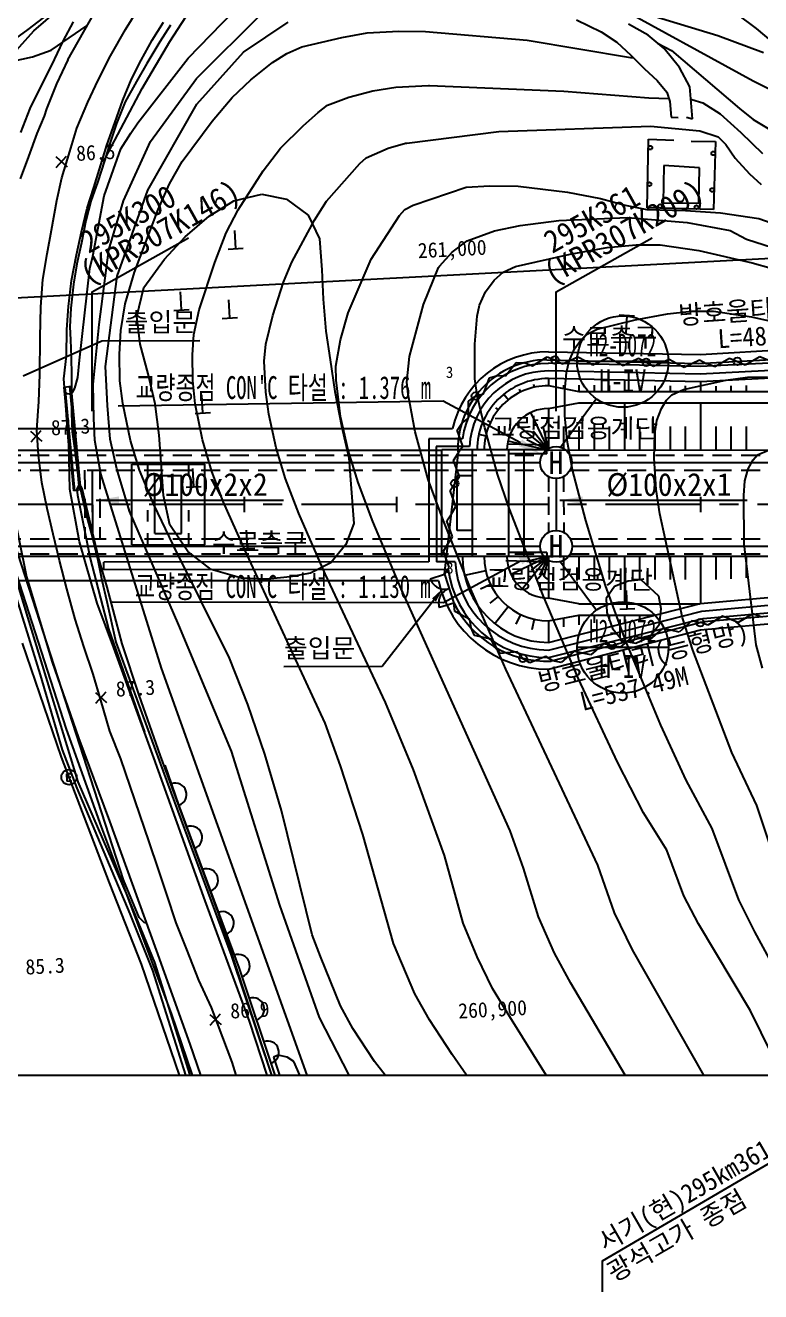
# Model space of a CAD drawing. Header units: millimetres. Extents: x 12262 to 13058, y 1103 to 1809.
# Drawn here: x 12636.8 to 12733.5, y 1364.9 to 1531.3 of the extents above; entities that cross this region are included whole.
import ezdxf
from ezdxf.enums import TextEntityAlignment as Align
from ezdxf.xclip import XClip

# ---------------------------------------------------------------- set-up
doc = ezdxf.new("R2010")
doc.units = ezdxf.units.MM
doc.header["$LTSCALE"] = 10
doc.header["$MEASUREMENT"] = 0
doc.header["$XCLIPFRAME"] = 2
doc.linetypes.add('CENTER', pattern=[2, 1.25, -0.25, 0.25, -0.25])
doc.linetypes.add('HIDDEN', pattern=[0.375, 0.25, -0.125])
for name, color, linetype in [('TN-MANH', 4, 'Continuous'), ('TZ-BASE', 253, 'Continuous'), ('TZ-CABL', 4, 'Continuous'), ('TZ-LEAL', 1, 'Continuous'), ('TZ-LEAT', 3, 'Continuous')]:
    doc.layers.add(name, color=color, linetype=linetype)
doc.layers.add('TX-PAPR', color=2, linetype='Continuous', plot=False)
doc.styles.add('GR', font='GulimChe.ttf')
doc.styles.add('HANA', font='GulimChe.ttf')
doc.styles.get("Standard").update_dxf_attribs({"font": 'GulimChe.ttf'})
doc.styles.add('굴림체', font='GulimChe.ttf')
doc.linetypes.add('ZIGZAG', pattern='A,0.0001,-0.2,[131,ltypeshp.shx,S=0.2,R=0,X=-0.2,Y=0],-0.4,[131,ltypeshp.shx,S=0.2,R=180,X=0.2,Y=0],-0.2', length=0.8001)
doc.dimstyles.get("Standard").update_dxf_attribs({"dimtxt": 0.18, "dimasz": 0.18, "dimexe": 0.18, "dimexo": 0.0625, "dimgap": 0.09, "dimtad": 0, "dimtih": 1, "dimtoh": 1, "dimdec": 4, "dimzin": 0, "dimdsep": 46, "dimtxsty": 'Standard', "dimcen": 0.09, "dimadec": 0, "dimazin": 0, "dimtfac": 1, "dimtdec": 4, "dimtofl": 0, "dimtmove": 0, "dimatfit": 3, "dimfxl": 0, "dimtolj": 1, "dimtzin": 0, "dimarcsym": 0})

# ---------------------------------------------------------------- blocks, each defined once
blk = doc.blocks.new('JD-SGS4SX3S')
at = {"layer": 'TZ-BASE'}
for p, q in [((291.59, 62.42, 85.43), (294.93, 64.99, 85.43)), ((292.31, 62.24, 85.65), (295.49, 64.97, 85.65)), ((296.79, 58.46), (301.09, 66.01)), ((304.38, 62.43, 81.02), (306.54, 65.89, 81.02)), ((312.62, 58.65, 87), (320.07, 66.35, 87)), ((368.03, 66.01, 89), (386.93, 55.66, 89)), ((297.47, 63.43, 85.65), (296.12, 60.9, 85.65)), ((307.89, 61.01, 91.46), (309.36, 63.39, 91.46)), ((310.2, 60.85, 86), (312.29, 64.08, 86)), ((313.71, 56, 88), (322.33, 64.57, 88)), ((319.89, 59.44, 89), (325.78, 63.4, 89)), ((363.69, 63.68, 91.46), (366.92, 62.13, 91.46)), ((373.48, 64.29, 88), (382.27, 61.64, 88)), ((387.35, 62.55), (384.79, 64.48)), ((284.79, 57.54, 85.43), (291.59, 62.42, 85.43)), ((288.55, 58.04, 85.65), (292.31, 62.24, 85.65)), ((294.58, 59.7, 86), (299.34, 62.95, 86)), ((302.4, 58.98, 81.02), (304.38, 62.43, 81.02)), ((310.3, 63.01, 85.95), (308.88, 60.82, 85.95)), ((332.81, 61.37, 90), (336.18, 61.98, 90)), ((336.18, 61.98, 90), (340.32, 62.21, 90)), ((340.32, 62.21, 90), (343.82, 62.17, 90)), ((343.82, 62.17, 90), (357.19, 61.03, 90)), ((366.92, 62.13, 91.46), (368.98, 60.78, 91.46)), ((373.1, 61.7, 84.38), (370.55, 63.13, 84.38)), ((375.22, 59.91, 84.38), (373.1, 61.7, 84.38)), ((382.27, 61.64, 88), (388.3, 59.41, 88)), ((389.83, 60.52), (387.35, 62.55)), ((296.12, 60.9, 85.65), (294.65, 57.75, 85.65)), ((306.44, 58.39, 91.46), (307.89, 61.01, 91.46)), ((306.57, 54.66, 86), (310.2, 60.85, 86)), ((308.88, 60.82, 85.95), (307.16, 57.94, 85.95)), ((325.58, 59.27, 90), (327.56, 60.16, 90)), ((327.56, 60.16, 90), (332.81, 61.37, 90)), ((357.19, 61.03, 90), (370.78, 58.74, 90)), ((368.98, 60.78, 91.46), (370.84, 59.06, 91.46)), ((374.37, 60.62, 90), (376.2, 59.66, 90)), ((288.32, 58.01, 86), (292.13, 58.84, 86)), ((292.13, 58.84, 86), (294.58, 59.7, 86)), ((296.79, 58.46, 87.44), (295.29, 55.27, 87.44)), ((300.77, 55.75, 81.02), (302.4, 58.98, 81.02)), ((305.18, 55.88, 91.46), (306.44, 58.39, 91.46)), ((306, 50.17, 87), (312.62, 58.65, 87)), ((313.75, 52.62, 89), (319.89, 59.44, 89)), ((323.71, 58.07, 90), (325.58, 59.27, 90)), ((370.78, 58.74, 90), (371.17, 58.73, 90)), ((370.84, 59.06, 91.46), (372.66, 57.25, 91.46)), ((377.23, 57.44, 84.38), (375.22, 59.91, 84.38)), ((376.2, 59.66, 90), (385.15, 52.03, 90)), ((294.65, 57.75, 85.65), (293.05, 54.63, 85.65)), ((307.16, 57.94, 85.95), (305.84, 55.59, 85.95)), ((320.84, 55.81, 90), (323.71, 58.07, 90)), ((372.66, 57.25, 91.46), (374.3, 55.73, 91.46)), ((378.62, 54.89, 84.38), (377.23, 57.44, 84.38)), ((295.29, 55.27, 87.44), (293.98, 52, 87.44)), ((299.4, 52.89, 81.02), (300.77, 55.75, 81.02)), ((304.03, 53.15, 91.46), (305.18, 55.88, 91.46)), ((305.84, 55.59, 85.95), (304.33, 52.91, 85.95)), ((307.64, 47.7, 88), (313.71, 56, 88)), ((318.41, 53.47, 90), (320.84, 55.81, 90)), ((339.92, 54.84, 91), (344.23, 55.06, 91)), ((344.23, 55.06, 91), (344.38, 55.05, 91)), ((344.38, 55.05, 91), (362.04, 54.34, 91)), ((374.3, 55.73, 91.46), (375.57, 54.17, 91.46)), ((386.93, 55.66, 89), (416.54, 40.8, 89)), ((293.05, 54.63, 85.65), (291.77, 52.04, 85.65)), ((301.72, 45.56, 86), (306.57, 54.66, 86)), ((315.79, 50.37, 90), (318.41, 53.47, 90)), ((330.96, 52.46, 91), (333.74, 53.52, 91)), ((333.74, 53.52, 91), (336.9, 54.37, 91)), ((336.9, 54.37, 91), (339.92, 54.84, 91)), ((362.04, 54.34, 91), (373.22, 53.46, 91)), ((373.22, 53.46, 91), (375.84, 53.36, 91)), ((375.57, 54.17, 91.46), (375.97, 52.96, 91.46)), ((378.95, 50.69, 84.38), (378.62, 54.89, 84.38)), ((291.77, 52.04, 85.65), (290.55, 48.89, 85.65)), ((293.98, 52, 87.44), (293.67, 51.04, 87.44)), ((297.98, 49.44, 81.02), (299.4, 52.89, 81.02)), ((302.98, 50.18, 91.46), (304.03, 53.15, 91.46)), ((304.33, 52.91, 85.95), (303.18, 50.08, 85.95)), ((307.3, 41.32, 89), (313.75, 52.62, 89)), ((329.71, 51.53, 91), (330.96, 52.46, 91)), ((375.97, 52.96, 91.46), (376.13, 50.89, 91.46)), ((378.75, 53.24, 91), (378.85, 53.24, 91)), ((378.85, 53.24, 91), (380.33, 52.79, 91)), ((380.33, 52.79, 91), (382.59, 51.35, 91)), ((385.15, 52.03, 90), (386.91, 50.59, 90)), ((293.67, 51.04, 87.44), (292.73, 48.77, 87.44)), ((301.93, 47.23, 91.46), (302.98, 50.18, 91.46)), ((303.18, 50.08, 85.95), (302.36, 47.57, 85.95)), ((305.09, 48.82, 87), (306, 50.17, 87)), ((311.83, 45.06, 90), (315.79, 50.37, 90)), ((327.76, 49.78, 91), (329.71, 51.53, 91)), ((376.13, 50.89, 91.46), (377.08, 50.84, 91.46)), ((378.16, 50.89, 84.38), (378.95, 50.69, 84.38)), ((382.59, 51.35, 91), (385.32, 48.89, 91)), ((386.91, 50.59, 90), (390.01, 48.77, 90)), ((280, 26.66), (700, 48.59)), ((292.73, 48.77, 87.44), (291.62, 45.72, 87.44)), ((297.05, 46.38, 81.02), (297.98, 49.44, 81.02)), ((303.74, 46.75, 87), (305.09, 48.82, 87)), ((324.76, 46.83, 91), (327.76, 49.78, 91)), ((341.39, 47.5, 92), (353.47, 49, 92)), ((353.47, 49, 92), (373.41, 49.73, 92)), ((373.41, 49.73, 92), (379.9, 49.13, 92)), ((379.9, 49.13, 92), (382.33, 48.32, 92)), ((382.33, 48.32, 92), (383.32, 47.33, 92)), ((385.32, 48.89, 91), (388.17, 46.13, 91)), ((301.11, 44.62, 91.46), (301.93, 47.23, 91.46)), ((301.57, 40.57, 87), (303.74, 46.75, 87)), ((302.36, 47.57, 85.95), (301.61, 45.18, 85.95)), ((304.12, 39.93, 88), (307.64, 47.7, 88)), ((322.5, 43.86, 91), (324.76, 46.83, 91)), ((336.02, 45.57, 92), (338.92, 46.82, 92)), ((338.92, 46.82, 92), (341.18, 47.48, 92)), ((341.18, 47.48, 92), (341.39, 47.5, 92)), ((372.98, 39, 93.96), (373.17, 48.03, 93.96)), ((373.17, 48.03, 93.96), (376.51, 47.89, 93.96)), ((378.78, 47.77, 93.96), (381.98, 47.7, 93.96)), ((381.98, 47.7, 93.96), (381.71, 38.77, 93.96)), ((383.32, 47.33, 92), (384.56, 45.52, 92)), ((291.62, 45.72, 87.44), (290.51, 42.79, 87.44)), ((295.19, 45.72, 86.45), (296.68, 44.38, 86.45)), ((295.27, 44.3, 86.45), (296.61, 45.79, 86.45)), ((295.98, 42.95, 81.02), (297.05, 46.38, 81.02)), ((301.61, 45.18, 85.95), (300.75, 42.47, 85.95)), ((301.22, 44.99, 86), (301.72, 45.56, 86)), ((310.15, 42.14, 90), (311.83, 45.06, 90)), ((335.19, 44.83, 92), (336.02, 45.57, 92)), ((384.56, 45.52, 92), (386.44, 43.44, 92)), ((300.2, 41.65, 91.46), (301.11, 44.62, 91.46)), ((319.19, 38.73, 91), (322.5, 43.86, 91)), ((330.8, 39.88, 92), (335.19, 44.83, 92)), ((375.2, 44.56, 95.04), (375.08, 39.65, 95.04)), ((379.88, 44.26, 95.04), (375.2, 44.56, 95.04)), ((379.77, 39.61, 95.04), (379.88, 44.26, 95.04)), ((386.44, 43.44, 92), (387.97, 42.06, 92)), ((295.36, 39.94, 81.02), (295.98, 42.95, 81.02)), ((299.31, 38.94, 91.46), (300.2, 41.65, 91.46)), ((300.75, 42.47, 85.95), (299.8, 39.88, 85.95)), ((308.66, 38.76, 90), (310.15, 42.14, 90)), ((342.2, 39.36, 93), (349.17, 41.7, 93)), ((349.17, 41.7, 93), (352.28, 41.86, 93)), ((352.28, 41.86, 93), (356.03, 41.85, 93)), ((356.03, 41.85, 93), (362.52, 41.04, 93)), ((300.09, 32.64, 87), (301.57, 40.57, 87)), ((303.28, 30.01, 89), (307.3, 41.32, 89)), ((318.64, 39.92, 92.13), (322.29, 40.8, 92.13)), ((322.29, 40.8, 92.13), (325.54, 40.13, 92.13)), ((325.54, 40.13, 92.13), (328.38, 38.01, 92.13)), ((362.52, 41.04, 93), (366.83, 40.23, 93)), ((366.83, 40.23, 93), (370.1, 39.36, 93)), ((294.62, 36.06, 81.02), (295.36, 39.94, 81.02)), ((298.58, 35.83, 91.46), (299.31, 38.94, 91.46)), ((299.8, 39.88, 85.95), (299.16, 37.31, 85.95)), ((302.16, 33.47, 88), (304.12, 39.93, 88)), ((305.57, 30.54, 90), (308.66, 38.76, 90)), ((315.38, 37.89, 92.13), (318.64, 39.92, 92.13)), ((317.63, 35.7, 91), (319.19, 38.73, 91)), ((329.23, 37.35, 92), (330.8, 39.88, 92)), ((340.4, 37.99, 93), (341.1, 38.75, 93)), ((341.1, 38.75, 93), (342.2, 39.36, 93)), ((370.1, 39.36, 93), (372.94, 38.78, 93)), ((372.94, 38.78, 93), (378.05, 38.63, 93)), ((381.71, 38.77, 93.96), (372.98, 39, 93.96)), ((375.08, 39.65, 95.04), (379.77, 39.61, 95.04)), ((378.05, 38.63, 93), (382.65, 38.35, 93)), ((382.65, 38.35, 93), (387.68, 37.57, 93)), ((299.16, 37.31, 85.95), (298.59, 34.38, 85.95)), ((312.2, 35.16, 92.13), (315.38, 37.89, 92.13)), ((326.23, 31.84, 92), (329.23, 37.35, 92)), ((328.38, 38.01, 92.13), (329.91, 34.9, 92.13)), ((336.68, 32.26, 93), (340.4, 37.99, 93)), ((352.9, 35.96, 94), (356.3, 36.66, 94)), ((356.3, 36.66, 94), (361.36, 37.34, 94)), ((361.36, 37.34, 94), (370.4, 37.71, 94)), ((370.4, 37.71, 94), (378.24, 37.08, 94)), ((378.24, 37.08, 94), (383.91, 36.02, 94)), ((387.68, 37.57, 93), (392.84, 35.79, 93)), ((294.05, 32.95, 81.02), (294.62, 36.06, 81.02)), ((297.94, 32.82, 91.46), (298.58, 35.83, 91.46)), ((309.48, 32.26, 92.13), (312.2, 35.16, 92.13)), ((316.12, 31.81, 91), (317.63, 35.7, 91)), ((318.87, 33.62, 91.48), (318.75, 36.02, 91.48)), ((349.33, 34.63, 94), (352.9, 35.96, 94)), ((383.91, 36.02, 94), (386.05, 34.88, 94)), ((298.59, 34.38, 85.95), (297.97, 31.65, 85.95)), ((300.91, 23.66, 88), (302.16, 33.47, 88)), ((317.87, 33.57, 91.48), (319.87, 33.67, 91.48)), ((329.91, 34.9, 92.13), (330.18, 30.82, 92.13)), ((347.32, 33.17, 94), (349.33, 34.63, 94)), ((362.85, 32.89, 95), (367.73, 33.78, 95)), ((367.73, 33.78, 95), (371.56, 34.14, 95)), ((371.56, 34.14, 95), (374.71, 34.13, 95)), ((374.71, 34.13, 95), (379.77, 33.37, 95)), ((379.77, 33.37, 95), (386.81, 31.76, 95)), ((386.05, 34.88, 94), (392.93, 32.64, 94)), ((293.5, 29.55, 81.02), (294.05, 32.95, 81.02)), ((297.25, 29.44, 91.46), (297.94, 32.82, 91.46)), ((297.97, 31.65, 85.95), (297.52, 28.95, 85.95)), ((299.69, 31, 87), (300.09, 32.64, 87)), ((306.78, 28.52, 92.13), (309.48, 32.26, 92.13)), ((314.08, 25.6, 91), (316.12, 31.81, 91)), ((325.16, 29.23, 92), (326.23, 31.84, 92)), ((333.64, 25.19, 93), (336.68, 32.26, 93)), ((345.66, 31.3, 94), (347.32, 33.17, 94)), ((355.68, 31.29, 95), (362.85, 32.89, 95)), ((386.81, 31.76, 95), (400.06, 28.06, 95)), ((298.31, 18.96, 87), (299.69, 31, 87)), ((301.74, 18.15, 89), (303.28, 30.01, 89)), ((304.34, 26.38, 90), (305.57, 30.54, 90)), ((330.18, 30.82, 92.13), (330.37, 26.97, 92.13)), ((343.56, 26.3, 94), (345.53, 31.15, 94)), ((345.53, 31.15, 94), (345.66, 31.3, 94)), ((352.86, 29.47, 95), (354.05, 30.52, 95)), ((354.05, 30.52, 95), (355.68, 31.29, 95)), ((293.22, 25.99, 81.02), (293.5, 29.55, 81.02)), ((296.86, 26.02, 91.46), (297.25, 29.44, 91.46)), ((297.52, 28.95, 85.95), (297.2, 25.82, 85.95)), ((305.86, 24.69, 92.13), (306.78, 28.52, 92.13)), ((323.75, 24.85, 92), (325.16, 29.23, 92)), ((351.74, 27.95, 95), (352.86, 29.47, 95)), ((311.75, 25.57, 91.76), (311.62, 27.96, 91.76)), ((318.1, 24.51, 91.76), (317.97, 26.91, 91.76)), ((330.37, 26.97, 92.13), (330.74, 22.76, 92.13)), ((350.94, 26.2, 95), (351.74, 27.95, 95)), ((293.16, 21.97, 81.02), (293.22, 25.99, 81.02)), ((296.67, 22.99, 91.46), (296.86, 26.02, 91.46)), ((297.2, 25.82, 85.95), (297.06, 23.34, 85.95)), ((303.77, 22.87, 90), (304.34, 26.38, 90)), ((310.75, 25.51, 91.76), (312.74, 25.62, 91.76)), ((313.38, 22.36, 91), (314.08, 25.6, 91)), ((332.66, 21.63, 93), (333.64, 25.19, 93)), ((341.73, 19.44, 94), (343.56, 26.3, 94)), ((350.62, 24.73, 95), (350.94, 26.2, 95)), ((371.43, 24.27, 96), (375.65, 25.06, 96)), ((375.65, 25.06, 96), (378.86, 25.41, 96)), ((378.86, 25.41, 96), (381.71, 25.39, 96)), ((381.71, 25.39, 96), (386.73, 24.67, 96)), ((297.06, 23.34, 85.95), (297.13, 21.63, 85.95)), ((300.1, 15.77, 88), (300.91, 23.66, 88)), ((306.28, 21.06, 92.13), (305.86, 24.69, 92.13)), ((317.1, 24.46, 91.76), (319.09, 24.56, 91.76)), ((322.83, 21.07, 92), (323.75, 24.85, 92)), ((350.31, 21.09, 95), (350.62, 24.73, 95)), ((366.41, 23.03, 96), (371.43, 24.27, 96)), ((369.32, 24.91, 95.97), (371.32, 24.81, 95.97)), ((370.32, 24.86, 95.97), (370.2, 22.46, 95.97)), ((386.73, 24.67, 96), (393.44, 23.17, 96)), ((293.11, 17.08, 81.02), (293.16, 21.97, 81.02)), ((296.61, 19.55, 91.46), (296.67, 22.99, 91.46)), ((303.58, 19.77, 90), (303.77, 22.87, 90)), ((313.18, 19.67, 91), (313.38, 22.36, 91)), ((330.74, 22.76, 92.13), (331.29, 19.02, 92.13)), ((364.22, 21.56, 96), (365.09, 22.38, 96)), ((365.09, 22.38, 96), (366.41, 23.03, 96)), ((290.91, 16.91, 82.33), (301.26, 21.52, 82.33)), ((297.13, 21.63, 85.95), (297.21, 19.36, 85.95)), ((301.26, 21.52, 82.33), (314.17, 21.54, 82.33)), ((307.35, 17.17, 92.13), (306.28, 21.06, 92.13)), ((322.63, 18.82, 92), (322.83, 21.07, 92)), ((332.04, 18.17, 93), (332.66, 21.63, 93)), ((350.3, 16.51, 95), (350.31, 21.09, 95)), ((360, 20.08), (380, 19.71)), ((360, 20.08), (380, 19.71)), ((362.71, 18.85, 96), (363.45, 20.47, 96)), ((363.45, 20.47, 96), (364.22, 21.56, 96)), ((380, 19.71), (400, 20.91)), ((380, 19.71), (400, 20.91)), ((296.28, 16.51, 91.46), (296.61, 19.55, 91.46)), ((297.21, 19.36, 85.95), (297.27, 16.98, 85.95)), ((298.1, 16.68, 87), (298.31, 18.96, 87)), ((303.63, 16.26, 90), (303.58, 19.77, 90)), ((313.23, 16.28, 91), (313.18, 19.67, 91)), ((322.82, 14.74, 92), (322.63, 18.82, 92)), ((331.29, 19.02, 92.13), (331.89, 14.87, 92.13)), ((341.37, 16.07, 94), (341.73, 19.44, 94)), ((354.35, 16.92), (355.76, 18.65)), ((355.76, 18.65), (356.88, 18.61)), ((356.88, 18.61), (357.92, 18.21)), ((357.92, 18.21), (359.82, 19.4)), ((359.82, 19.4), (360.86, 19)), ((379.97, 18.13), (360, 18.56)), ((360.86, 19), (361.85, 18.48)), ((361.85, 18.48), (363.87, 19.42)), ((362.37, 17.35, 96), (362.71, 18.85, 96)), ((363.87, 19.42), (364.86, 18.9)), ((364.86, 18.9), (365.85, 18.37)), ((365.85, 18.37), (367.87, 19.32)), ((367.87, 19.32), (368.86, 18.79)), ((368.86, 18.79), (369.84, 18.27)), ((369.84, 18.27), (371.87, 19.22)), ((371.87, 19.22), (372.86, 18.69)), ((372.86, 18.69), (373.84, 18.16)), ((373.84, 18.16), (375.87, 19.11)), ((375.87, 19.11), (376.85, 18.59)), ((376.85, 18.59), (377.84, 18.06)), ((377.84, 18.06), (379.87, 19.01)), ((379.87, 19.01), (380.85, 18.48)), ((399.81, 19.13), (379.97, 18.13)), ((380.85, 18.58), (381.88, 18.13)), ((381.88, 18.13), (383.82, 19.24)), ((383.82, 19.24), (384.85, 18.8)), ((384.85, 18.8), (385.87, 18.36)), ((385.87, 18.36), (387.81, 19.47)), ((387.81, 19.47), (388.84, 19.02)), ((292.96, 13.54, 81.02), (293.11, 17.08, 81.02)), ((297.27, 16.98, 85.95), (297.27, 14.71, 85.95)), ((297.69, 15.3, 87), (298.1, 16.68, 87)), ((302.01, 13.02, 89), (301.74, 18.15, 89)), ((308.27, 13.22, 92.13), (307.35, 17.17, 92.13)), ((332.1, 16.33, 93), (332.04, 18.17, 93)), ((351.47, 14.56), (352.25, 16.65)), ((352.25, 16.65), (353.32, 16.97)), ((353.24, 16.96), (354.35, 16.92)), ((379.98, 17.13), (360, 17.56)), ((362.16, 14.95, 96), (362.37, 17.35, 96)), ((399.9, 18.14), (379.98, 17.13)), ((400, 17.14), (380, 16.13)), ((383.32, 16.35, 97), (386.18, 16.73, 97)), ((386.18, 16.73, 97), (388.81, 16.76, 97)), ((296.46, 13.69, 91.46), (296.28, 16.51, 91.46)), ((296.3, 15.4), (297.21, 15.55)), ((297.56, 1.78), (296.3, 15.4)), ((297.7, 1.8), (296.44, 15.42)), ((298.34, 1.91), (297.07, 15.53)), ((298.48, 1.93), (297.21, 15.55)), ((297.39, 14.74), (297.69, 15.3)), ((297.39, 14.74, 87), (297.69, 15.3, 87)), ((300.2, 11.3, 88), (300.1, 15.77, 88)), ((304.03, 13.28, 90), (303.63, 16.26, 90)), ((313.55, 13.21, 91), (313.23, 16.28, 91)), ((332.67, 11.58, 93), (332.1, 16.33, 93)), ((341.55, 14.49, 94), (341.37, 16.07, 94)), ((350.66, 14.1, 95), (350.3, 16.51, 95)), ((356.15, 15.16), (356.33, 14.78)), ((358.02, 15.83), (358.12, 15.41)), ((360, 16.56), (360, 15.62)), ((380, 16.13), (360, 16.56)), ((360, 15.62), (364, 14.87)), ((362, 15.7), (362, 15.24)), ((364, 15.68), (364, 14.87)), ((366, 15.67), (366, 14.87)), ((368, 15.65), (368, 14.87)), ((370, 16.34), (370, 14.87)), ((372, 15.62), (372, 14.87)), ((374, 15.61), (374, 14.87)), ((376, 15.59), (376, 14.87)), ((376.25, 14.43, 97), (377.79, 15.13, 97)), ((377.79, 15.13, 97), (383.32, 16.35, 97)), ((378, 15.58), (378, 14.87)), ((380, 16.13), (380, 14.87)), ((382, 15.55), (382, 14.87)), ((384, 15.6), (384, 14.87)), ((386, 15.65), (386, 14.87)), ((292.73, 9.75, 81.02), (292.96, 13.54, 81.02)), ((296.39, 14.77), (296.64, 14.6)), ((296.39, 14.77, 87), (296.64, 14.6, 87)), ((296.68, 10.47, 91.46), (296.46, 13.69, 91.46)), ((296.64, 14.6), (296.97, 14.56)), ((296.64, 14.6, 87), (296.97, 14.56, 87)), ((296.97, 14.56), (297.13, 14.62)), ((296.97, 14.56, 87), (297.13, 14.62, 87)), ((297.13, 14.62), (297.39, 14.74)), ((297.13, 14.62, 87), (297.39, 14.74, 87)), ((297.27, 14.71, 85.95), (297.25, 12.05, 85.95)), ((314.54, 12.02, 91.7), (314.41, 14.42, 91.7)), ((323.22, 11.88, 92), (322.82, 14.74, 92)), ((331.89, 14.87, 92.13), (332.8, 10.35, 92.13)), ((342.47, 9.57, 94), (341.55, 14.49, 94)), ((349.49, 11.33), (349.5, 13.57)), ((349.5, 13.57), (350.4, 14.24)), ((350.4, 14.24), (351.47, 14.56)), ((351.62, 10.07, 95), (350.66, 14.1, 95)), ((354.14, 14.51), (354.73, 13.77)), ((360, 12.62), (364, 13.37)), ((362.14, 11.69, 96), (362.16, 14.95, 96)), ((364, 14.87), (400, 14.87)), ((364, 13.37), (400, 13.37)), ((370, 13.37), (370, 7.16)), ((374.88, 12.63, 97), (375.54, 13.7, 97)), ((375.54, 13.7, 97), (376.25, 14.43, 97)), ((380, 13.37), (380, 7.16)), ((297.25, 12.05, 85.95), (297.36, 9.54, 85.95)), ((302.37, 8.57, 89), (302.01, 13.02, 89)), ((305.05, 8.39, 90), (304.03, 13.28, 90)), ((308.8, 9.11, 92.13), (308.27, 13.22, 92.13)), ((313.54, 11.97, 91.7), (315.54, 12.07, 91.7)), ((314.52, 8.5, 91), (313.55, 13.21, 91)), ((324.2, 7.44, 92), (323.22, 11.88, 92)), ((353.05, 12.7), (353.39, 12.43)), ((357.63, 12.08), (360, 7.16)), ((360, 12.62), (360, 7.16)), ((362.46, 8.39, 96), (362.14, 11.69, 96)), ((374.26, 11.05, 97), (374.88, 12.63, 97)), ((289.3, 10), (347.4, 10)), ((289.3, 10), (347.4, 10)), ((296.9, 7.79, 91.46), (296.68, 10.47, 91.46)), ((300.35, 8.47, 88), (300.2, 11.3, 88)), ((333.68, 7.16, 93), (332.67, 11.58, 93)), ((332.8, 10.35, 92.13), (333.73, 6.14, 92.13)), ((348, 9.77), (348.62, 10.7)), ((348.59, 10.67), (349.49, 11.33)), ((353.3, 3.97, 95), (351.62, 10.07, 95)), ((351.97, 11.03), (352.38, 10.83)), ((355.74, 10.56), (360, 7.16)), ((359.28, 10.31), (360, 7.16)), ((362, 10.27), (362, 7.16)), ((364, 10.27), (364, 7.16)), ((366, 10.27), (366, 7.16)), ((368, 10.27), (368, 7.16)), ((372, 10.27), (372, 7.16)), ((374, 9.29, 97), (374.26, 11.05, 97)), ((374, 10.27), (374, 7.16)), ((376, 10.27), (376, 7.16)), ((378, 10.27), (378, 7.16)), ((382, 10.27), (382, 7.16)), ((384, 10.27), (384, 7.17)), ((386, 10.27), (386, 7.17)), ((291.88, 9.64, 87.26), (293.36, 8.3, 87.26)), ((291.95, 8.23, 87.26), (293.29, 9.71, 87.26)), ((292.94, 6.47, 81.02), (292.73, 9.75, 81.02)), ((297.36, 9.54, 85.95), (297.7, 7.08, 85.95)), ((301.12, 4.04, 88), (300.35, 8.47, 88)), ((303.25, 4.69, 89), (302.37, 8.57, 89)), ((306.22, 4.5, 90), (305.05, 8.39, 90)), ((309.38, 1.19, 92.13), (308.8, 9.11, 92.13)), ((315.73, 4.34, 91), (314.52, 8.5, 91)), ((344.19, 3.3, 94), (342.47, 9.57, 94)), ((348.7, 8.62), (344.25, 8.62)), ((344.25, 8.62), (344.28, -7.53)), ((348.73, 7.66), (348, 9.77)), ((350.84, 9.25), (351.76, 9.04)), ((354.68, 8.38), (360, 7.16)), ((357.16, 8.53), (360, 7.16)), ((358, 9.67), (360, 7.16)), ((363.16, 4.56, 96), (362.46, 8.39, 96)), ((373.92, 6.07, 97), (374, 9.29, 97)), ((280, 7.16), (346, 7.16)), ((297.06, 2.01, 91.46), (296.9, 7.79, 91.46)), ((297.7, 7.08, 85.95), (298.02, 4.5, 85.95)), ((325.43, 3.37, 92), (324.2, 7.44, 92)), ((334.97, 2.88, 93), (333.68, 7.16, 93)), ((349.62, 7.62), (345.25, 7.62)), ((345.25, 7.62), (345.28, -7.53)), ((346, -6.83), (346, 7.17)), ((359.8, 7.17), (346, 7.17)), ((347.52, 5.79), (348.13, 6.73)), ((348.1, 6.73), (348.73, 7.66)), ((350, -6.83), (350, 7.17)), ((354.56, 7.97), (360.11, 7.83)), ((354.8, -6.83), (354.8, 7.17)), ((359.8, 6.67), (354.8, 6.67)), ((356.8, -6.83), (356.8, 7.17)), ((359.8, 7.16), (700, 7.18)), ((359.8, 6.67), (359.8, 7.17)), ((387.48, 6.52, 98), (388.95, 7.14, 98)), ((293.36, 2.91, 81.02), (292.94, 6.47, 81.02)), ((305.2, -5.3), (305.2, 5.3)), ((305.2, 5.3), (314.8, 5.3)), ((307.3, 3.75), (307.3, 5.3)), ((312.7, 3.75), (312.7, 5.3)), ((314.8, -5.3), (314.8, 5.3)), ((333.73, 6.14, 92.13), (334.39, -2.5, 92.13)), ((348.29, 3.69), (347.52, 5.79)), ((374.16, 1.96, 97), (373.92, 6.07, 97)), ((386.29, 4.67, 98), (386.91, 5.86, 98)), ((386.91, 5.86, 98), (387.48, 6.52, 98)), ((288.44, 4.82, 85.26), (291.35, -9.51, 85.26)), ((298.02, 4.5, 85.95), (298.52, 1.56, 85.95)), ((309.09, -21.53, 88), (301.12, 4.04, 88)), ((304.9, -0.9, 89), (303.25, 4.69, 89)), ((308.08, -0.02, 90), (306.22, 4.5, 90)), ((308.25, -3.8), (308.25, 3.8)), ((308.25, 3.8), (311.75, 3.8)), ((311.75, -3.8), (311.75, 3.8)), ((313.34, 2.31, 91.22), (313.21, 4.71, 91.22)), ((317.23, 0.39, 91), (315.73, 4.34, 91)), ((327.18, -1.19, 92), (325.43, 3.37, 92)), ((347.68, 2.76), (348.29, 3.69)), ((348, -3.43), (348, 3.77)), ((350, 3.77), (348, 3.77)), ((354.85, -0.49, 95), (353.3, 3.97, 95)), ((364.93, -2.12, 96), (363.16, 4.56, 96)), ((385.82, 3.1, 98), (386.29, 4.67, 98)), ((294.06, -0.54, 81.02), (293.36, 2.91, 81.02)), ((298.33, -4.92, 87.22), (297.06, 2.01, 87.22)), ((298.48, 1.93), (297.56, 1.78)), ((298.31, 2.71, 87), (297.97, 2.06, 87)), ((297.97, 2.06), (298.07, 1.22)), ((297.97, 2.06, 87), (298.07, 1.22, 87)), ((298.66, 2.09, 87), (298.31, 2.71, 87)), ((300.82, -6.97, 87), (298.66, 2.09, 87)), ((312.34, 2.26, 91.22), (314.34, 2.36, 91.22)), ((336.9, -2.23, 93), (334.97, 2.88, 93)), ((346.18, -2.17, 94), (344.19, 3.3, 94)), ((347.07, 1.82), (347.68, 2.76)), ((347.84, -0.28), (347.07, 1.82)), ((374.67, -1.22, 97), (374.16, 1.96, 97)), ((385.7, 1.19, 98), (385.82, 3.1, 98)), ((298.07, 1.22, 87), (299.71, -7.08, 87)), ((298.52, 1.56, 85.95), (299.16, -1.2, 85.95)), ((300, 1), (300, -1)), ((310.22, -2.68, 92.13), (309.38, 1.19, 92.13)), ((320.05, -5.96, 91), (317.23, 0.39, 91)), ((320, 1), (320, -1)), ((340, 1), (340, -1)), ((360, 1), (360, -1)), ((380, 1), (380, -1)), ((385.75, -5.19, 98), (385.7, 1.19, 98)), ((293.17, -22.39, 85.22), (286.43, -0.82, 85.22)), ((287.02, -0.14, 85.46), (291.49, -14.81, 85.46)), ((304.09, -49.32, 87), (288.33, -0.57, 87)), ((294.84, -3.89, 81.02), (294.06, -0.54, 81.02)), ((299.16, -1.2, 85.95), (299.97, -4.19, 85.95)), ((311.37, -15.86, 89), (304.9, -0.9, 89)), ((307.3, -2.25), (307.3, -0.75)), ((310.67, -5.41, 90), (308.08, -0.02, 90)), ((312.7, -2.25), (312.7, -0.75)), ((330.63, -9.12, 92), (327.18, -1.19, 92)), ((346.63, -2.16), (347.24, -1.22)), ((347.24, -1.22), (347.84, -0.28)), ((359.29, -11.95, 95), (354.85, -0.49, 95)), ((377.64, -14.91, 97), (374.67, -1.22, 97)), ((312.55, -6.19, 92.13), (310.22, -2.68, 92.13)), ((334.39, -2.5, 92.13), (333.36, -5.25, 92.13)), ((340.63, -11.08, 93), (336.9, -2.23, 93)), ((349.79, -11.13, 94), (346.18, -2.17, 94)), ((347.4, -4.26), (346.63, -2.16)), ((367.51, -10.63, 96), (364.93, -2.12, 96)), ((295.68, -7.35, 81.02), (294.84, -3.89, 81.02)), ((300.64, -12.96, 87.22), (298.33, -4.92, 87.22)), ((299.97, -4.19, 85.95), (300.73, -7.31, 85.95)), ((307.3, -5.3), (307.3, -3.75)), ((308.25, -3.8), (311.75, -3.8)), ((312.7, -5.3), (312.7, -3.75)), ((320.4, -5.77, 91.06), (320.27, -3.37, 91.06)), ((346.79, -5.19), (347.4, -4.26)), ((350, -3.43), (348, -3.43)), ((296.59, -29.55, 86), (288.8, -5.29, 86)), ((305.2, -5.3), (314.8, -5.3)), ((318.03, -20.22, 90), (310.67, -5.41, 90)), ((315.65, -8.55, 92.13), (312.55, -6.19, 92.13)), ((319.4, -5.82, 91.06), (321.4, -5.72, 91.06)), ((330.62, -28.73, 91), (320.05, -5.96, 91)), ((333.36, -5.25, 92.13), (331.37, -7.69, 92.13)), ((346.18, -6.13), (346.79, -5.19)), ((346.95, -8.23), (346.18, -6.13)), ((359.8, -6.33), (354.8, -6.33)), ((359.8, -6.33), (359.8, -6.83)), ((387.31, -18.46, 98), (385.75, -5.19, 98)), ((346, -6.83), (280, -6.84)), ((296.65, -11.08, 81.02), (295.68, -7.35, 81.02)), ((299.71, -7.08, 87), (302.15, -16.34, 87)), ((300.73, -7.31, 85.95), (301.27, -9.95, 85.95)), ((301.97, -10.86, 87), (300.82, -6.97, 87)), ((344.28, -7.53), (301.52, -7.6)), ((301.52, -8.6), (301.52, -7.6)), ((331.37, -7.69, 92.13), (328.7, -9.01, 92.13)), ((347.72, -7.52), (345.28, -7.53)), ((359.8, -6.83), (346, -6.83)), ((346.34, -9.17), (346.95, -8.23)), ((354.4, -7.38), (359.96, -7.52)), ((360, -6.83), (355.08, -9.2)), ((360, -6.83), (356.59, -11.1)), ((360, -6.83), (357.07, -7.5)), ((360, -6.83), (357.74, -8.63)), ((360, -6.83), (358.81, -9.29)), ((360, -6.83), (359.39, -9.53)), ((700, -6.82), (359.8, -6.83)), ((360, -6.83), (360, -12.3)), ((362, -6.83), (362, -9.89)), ((364, -6.83), (364, -9.88)), ((366, -6.83), (366, -9.88)), ((368, -6.83), (368, -9.87)), ((370, -6.83), (370, -13.04)), ((372, -6.83), (372, -9.86)), ((374, -6.83), (374, -9.86)), ((376, -6.83), (376, -9.85)), ((378, -6.83), (378, -9.85)), ((380, -6.83), (380, -13.02)), ((382, -6.83), (382, -9.84)), ((384, -6.83), (384, -9.75)), ((386, -6.83), (386, -9.66)), ((291.35, -9.51, 85.26), (294.73, -20.73, 85.26)), ((301.27, -9.95, 85.95), (301.93, -12.73, 85.95)), ((346.81, -8.53), (301.52, -8.6)), ((319.62, -9.69, 92.13), (315.65, -8.55, 92.13)), ((323.06, -9.8, 92.13), (319.62, -9.69, 92.13)), ((326.04, -9.52, 92.13), (323.06, -9.8, 92.13)), ((328.7, -9.01, 92.13), (326.04, -9.52, 92.13)), ((338.57, -26.04, 92), (330.63, -9.12, 92)), ((344.44, -9.75), (346.35, -9.14)), ((346.35, -9.14), (347.57, -12.95)), ((351.75, -8.72), (348.98, -9.35)), ((372.18, -9.91, 96.77), (370.51, -10.1, 96.77)), ((374.52, -12.06, 96.77), (372.18, -9.91, 96.77)), ((280, -10), (345.53, -10)), ((280, -10), (345.53, -10)), ((297.75, -15.08, 81.02), (296.65, -11.08, 81.02)), ((303.94, -18.3, 87), (301.97, -10.86, 87)), ((354.97, -42.89, 93), (340.63, -11.08, 93)), ((354.41, -21.65, 94), (349.79, -11.13, 94)), ((352.37, -10.5), (351.07, -11.13)), ((370.19, -17.98, 96), (367.51, -10.63, 96)), ((368.7, -10.77, 96.77), (367.58, -12.35, 96.77)), ((370.51, -10.1, 96.77), (368.7, -10.77, 96.77)), ((370.38, -13.7, 95.97), (370.26, -11.31, 95.97)), ((380, -13.02), (400, -11.26)), ((302.83, -18.86, 87.22), (300.64, -12.96, 87.22)), ((301.93, -12.73, 85.95), (303.08, -18.09, 85.95)), ((344.95, -12.56, 82.33), (338.12, -21.3, 82.33)), ((347.57, -12.95), (345.66, -13.56)), ((347.71, -14.05), (347.56, -12.94)), ((353.38, -12.11), (352.3, -12.97)), ((363.94, -22.91, 95), (359.29, -11.95, 95)), ((364, -13.05), (360, -12.3)), ((360, -18.13), (380, -13.02)), ((364, -13.05), (379.92, -13.04)), ((367.58, -12.35, 96.77), (367.68, -14.18, 96.77)), ((374.85, -13.72, 96.77), (374.52, -12.06, 96.77)), ((380.17, -14.01), (400.09, -12.26)), ((380.34, -15), (400.18, -13.25)), ((291.49, -14.81, 85.46), (298.11, -36.43, 85.46)), ((349.67, -15.12), (347.71, -14.05)), ((354.72, -13.45), (352.95, -15.67)), ((356.33, -14.46), (355.7, -15.75)), ((360, -19.13), (380.17, -14.01)), ((360, -15.3), (364, -14.54)), ((362, -14.92), (362, -16.08)), ((364, -14.54), (364, -15.82)), ((364, -14.54), (374.05, -14.54)), ((366, -14.54), (366, -15.57)), ((367.68, -14.18, 96.77), (368.43, -16.3, 96.77)), ((368, -14.54), (368, -15.31)), ((369.38, -13.75, 95.97), (371.38, -13.65, 95.97)), ((370, -14.54), (370, -15.58)), ((372, -14.54), (372, -15.07)), ((374, -14.54), (374, -14.55)), ((374.59, -15.73, 96.77), (374.85, -13.72, 96.77)), ((379, -19.16, 97), (377.64, -14.91, 97)), ((380, -16.48), (400, -14.71)), ((380, -16.48), (400, -14.71)), ((382.9, -14.7), (380.99, -15.87)), ((383.94, -15.11), (382.9, -14.7)), ((386.89, -14.36), (384.98, -15.53)), ((387.92, -14.77), (386.89, -14.36)), ((298.91, -18.67, 81.02), (297.75, -15.08, 81.02)), ((302.15, -16.34, 87), (306.61, -29.13, 87)), ((318.32, -32.42, 89), (311.37, -15.86, 89)), ((349.83, -16.23), (349.67, -15.12)), ((350.29, -17.23), (349.83, -16.21)), ((358.12, -15.08), (357.8, -16.48)), ((360, -20.13), (380.34, -15)), ((360, -15.3), (360, -18.13)), ((360, -21.64), (380, -16.48)), ((360, -21.64), (380, -16.48)), ((368.43, -16.3, 96.77), (369.81, -17.94, 96.77)), ((373.31, -17.39, 96.77), (374.59, -15.73, 96.77)), ((375, -16.3), (373.31, -17.77)), ((376.09, -16.54), (375, -16.3)), ((377.19, -16.77), (376.09, -16.54)), ((378.87, -15.3), (377.19, -16.77)), ((379.97, -15.54), (378.87, -15.3)), ((380.99, -15.87), (379.95, -15.45)), ((384.98, -15.53), (383.94, -15.11)), ((295.94, -33.21, 85.1), (290.84, -18.22, 85.1)), ((303.08, -18.09, 85.95), (309.96, -36.76, 85.95)), ((306.19, -25.04, 87), (303.94, -18.3, 87)), ((352.48, -17.71), (350.29, -17.23)), ((352.94, -18.72), (352.48, -17.71)), ((367.25, -18.3), (365.57, -19.77)), ((368.35, -18.53), (367.25, -18.3)), ((371.13, -17.3), (369.44, -18.77)), ((369.81, -17.94, 96.77), (371.5, -18.22, 96.77)), ((374.79, -29.01, 96), (370.19, -17.98, 96)), ((372.22, -17.53), (371.13, -17.3)), ((371.5, -18.22, 96.77), (373.31, -17.39, 96.77)), ((373.31, -17.77), (372.22, -17.53)), ((300.13, -22.3, 81.02), (298.91, -18.67, 81.02)), ((308.11, -33.31, 87.22), (302.83, -18.86, 87.22)), ((353.67, -19.57), (352.92, -18.73)), ((355.9, -19.38), (353.67, -19.57)), ((356.64, -20.21), (355.9, -19.38)), ((359.64, -19.96), (357.57, -20.8)), ((360.6, -20.53), (359.64, -19.96)), ((363.38, -19.3), (361.69, -20.77)), ((364.47, -19.53), (363.38, -19.3)), ((365.57, -19.77), (364.47, -19.53)), ((369.44, -18.77), (368.35, -18.53)), ((384.14, -32.58, 97), (379, -19.16, 97)), ((388.18, -21.51, 98), (387.31, -18.46, 98)), ((294.73, -20.73, 85.26), (298.21, -30.67, 85.26)), ((322.87, -59.93, 88), (309.09, -21.53, 88)), ((320.46, -26.28, 90), (318.03, -20.22, 90)), ((338.12, -21.3, 82.33), (325.21, -21.32, 82.33)), ((357.57, -20.8), (356.61, -20.23)), ((361.69, -20.77), (360.6, -20.53)), ((296.09, -32.23, 85.22), (293.17, -22.39, 85.22)), ((301.11, -25.73, 81.02), (300.13, -22.3, 81.02)), ((366.48, -47.41, 94), (354.41, -21.65, 94)), ((369.08, -33.86, 95), (363.94, -22.91, 95)), ((300.41, -24.69, 87.34), (301.89, -26.03, 87.34)), ((300.48, -26.11, 87.34), (301.82, -24.62, 87.34)), ((302.3, -29.8, 81.02), (301.11, -25.73, 81.02)), ((308.97, -33.04, 87), (306.19, -25.04, 87)), ((322.71, -32.8, 90), (320.46, -26.28, 90)), ((342.25, -34.89, 92), (338.57, -26.04, 92)), ((301.21, -42.37, 86), (296.59, -29.55, 86)), ((303.75, -33.41, 81.02), (302.3, -29.8, 81.02)), ((306.61, -29.13, 87), (306.86, -29.89, 87)), ((332.65, -34.36, 91), (330.62, -28.73, 91)), ((378.14, -36.23, 96), (374.79, -29.01, 96)), ((298.21, -30.67, 85.26), (302.25, -41.63, 85.26)), ((302.27, -49.72, 85.1), (295.94, -33.21, 85.1)), ((298.02, -37.27, 85.22), (296.09, -32.23, 85.22)), ((316.63, -53.84, 87), (308.97, -33.04, 87)), ((324.66, -52.66, 89), (318.32, -32.42, 89)), ((324.87, -40.22, 90), (322.71, -32.8, 90)), ((387.43, -39.58, 97), (384.14, -32.58, 97)), ((304.97, -37, 81.02), (303.75, -33.41, 81.02)), ((314.83, -52.09, 87.22), (308.11, -33.31, 87.22)), ((311.39, -39.49, 87.72), (309.57, -34.28, 87.72)), ((335.58, -43.36, 91), (332.65, -34.36, 91)), ((346.31, -46.15, 92), (342.25, -34.89, 92)), ((372.51, -40.52, 95), (369.08, -33.86, 95)), ((297.25, -35.38, 85.24), (296.59, -35.41, 85.24)), ((296.59, -35.41, 85.24), (296.64, -36.37, 85.24)), ((297.19, -35.86, 85.24), (296.61, -35.89, 85.24)), ((296.64, -36.37, 85.24), (297.3, -36.34, 85.24)), ((298.11, -36.43, 85.46), (304.57, -51.45, 85.46)), ((381.52, -42.6, 96), (378.14, -36.23, 96)), ((305, -53.81, 85.22), (298.02, -37.27, 85.22)), ((306.25, -40.74, 81.02), (304.97, -37, 81.02)), ((309.96, -36.76, 85.95), (318.26, -59.22, 85.95)), ((319.35, -60.98, 87.72), (311.39, -39.49, 87.72)), ((390.66, -49.25, 97), (387.43, -39.58, 97)), ((307.49, -44.35, 81.02), (306.25, -40.74, 81.02)), ((328.94, -56.55, 90), (324.87, -40.22, 90)), ((375.56, -45.45, 95), (372.51, -40.52, 95)), ((310.44, -66.91, 86), (301.21, -42.37, 86)), ((302.25, -41.63, 85.26), (308.4, -58.58, 85.26)), ((356.74, -47.78, 93), (354.97, -42.89, 93)), ((385.05, -51.96, 96), (381.52, -42.6, 96)), ((308.7, -47.96, 81.02), (307.49, -44.35, 81.02)), ((339.62, -57.7, 91), (335.58, -43.36, 91)), ((348.8, -55.01, 92), (346.31, -46.15, 92)), ((377.83, -51.44, 95), (375.56, -45.45, 95)), ((309.81, -51.27, 81.02), (308.7, -47.96, 81.02)), ((358.68, -54.21, 93), (356.74, -47.78, 93)), ((368.68, -53.68, 94), (366.48, -47.41, 94)), ((306.48, -60.4, 85.1), (302.27, -49.72, 85.1)), ((306.18, -54.27, 87), (304.09, -49.32, 87)), ((304.57, -51.45, 85.46), (308.17, -60.19, 85.46)), ((311.05, -55, 81.02), (309.81, -51.27, 81.02)), ((379.75, -55.13, 95), (377.83, -51.44, 95)), ((320.69, -67.91, 87.22), (314.83, -52.09, 87.22)), ((329.9, -67.42, 89), (324.66, -52.66, 89)), ((387.15, -56.16, 96), (385.05, -51.96, 96)), ((307.98, -61.26, 85.22), (305, -53.81, 85.22)), ((306.85, -54.97, 87), (306.18, -54.27, 87)), ((324.29, -77.09, 87), (316.63, -53.84, 87)), ((360.79, -58.99, 93), (358.68, -54.21, 93)), ((371.08, -58.51, 94), (368.68, -53.68, 94)), ((307.1, -55, 87), (306.85, -54.97, 87)), ((312.43, -58.49, 81.02), (311.05, -55, 81.02)), ((330.01, -59.41, 90), (328.94, -56.55, 90)), ((350.63, -59.46, 92), (348.8, -55.01, 92)), ((386.6, -66.54, 95), (379.75, -55.13, 95)), ((391.01, -63.25, 96), (387.15, -56.16, 96)), ((342.45, -64.31, 91), (339.62, -57.7, 91)), ((308.4, -58.58, 85.26), (312.83, -70.91, 85.26)), ((314.01, -62.53, 81.02), (312.43, -58.49, 81.02)), ((318.26, -59.22, 85.95), (325.3, -80.04, 85.95)), ((332.63, -65.9, 90), (330.01, -59.41, 90)), ((352.65, -63.6, 92), (350.63, -59.46, 92)), ((362.95, -62.91, 93), (360.79, -58.99, 93)), ((383.06, -79.58, 94), (371.08, -58.51, 94)), ((311.77, -75.91, 85.1), (306.48, -60.4, 85.1)), ((313.73, -79.45, 85.22), (307.98, -61.26, 85.22)), ((308.17, -60.19, 85.46), (314.98, -81.83, 85.46)), ((326.61, -82.59, 87.72), (319.35, -60.98, 87.72)), ((328.73, -76.25, 88), (322.87, -59.93, 88)), ((315.67, -66.1, 81.02), (314.01, -62.53, 81.02)), ((371.19, -76.88, 93), (362.95, -62.91, 93)), ((344.36, -67.71, 91), (342.45, -64.31, 91)), ((354.91, -67.35, 92), (352.65, -63.6, 92)), ((317.19, -70.04, 81.02), (315.67, -66.1, 81.02)), ((334.26, -68.89, 90), (332.63, -65.9, 90)), ((392.03, -77.6, 95), (386.6, -66.54, 95)), ((315.45, -81.57, 86), (310.44, -66.91, 86)), ((315.46, -67.01, 86.91), (316.94, -68.35, 86.91)), ((315.53, -68.42, 86.91), (316.87, -66.93, 86.91)), ((325.76, -83.49, 87.22), (320.69, -67.91, 87.22)), ((345.13, -96.96, 89), (329.9, -67.42, 89)), ((347.32, -72.28, 91), (344.36, -67.71, 91)), ((361.14, -77.3, 92), (354.91, -67.35, 92)), ((337.13, -73.2, 90), (334.26, -68.89, 90)), ((312.83, -70.91, 85.26), (317.97, -85.84, 85.26)), ((318.39, -73.29, 81.02), (317.19, -70.04, 81.02)), ((324.45, -72.37, 87.86), (323.85, -72.63, 87.86)), ((323.85, -72.63, 87.86), (330.55, -93.55, 87.86)), ((325.64, -72.64, 87.86), (324.45, -72.37, 87.86)), ((326.52, -73.19, 87.86), (325.64, -72.64, 87.86)), ((330.95, -83.61, 87.86), (326.52, -73.19, 87.86)), ((341.1, -78.32, 90), (337.13, -73.2, 90)), ((351.89, -78.78, 91), (347.32, -72.28, 91)), ((319.71, -77.44, 81.02), (318.39, -73.29, 81.02))]:
    blk.add_line(p, q, dxfattribs=at)
at = {"layer": 'TZ-BASE', "ltscale": 0.2}
for p, q in [((359.78, 19.03), (379.71, 18.51)), ((379.71, 18.51), (399.89, 19.64)), ((346.35, -9.16), (348.11, 6.57)), ((397.58, -13.95), (380.46, -15.41)), ((380.46, -15.41), (360.36, -20.59))]:
    blk.add_line(p, q, dxfattribs=at)
at = {"layer": 'TZ-BASE', "linetype": 'CENTER', "flags": 128}
blk.add_lwpolyline([(700, 0), (280, 0), (0, 0)], dxfattribs=at)
at = {"layer": 'TZ-BASE'}
for centre, radius in [((373.4, 46.9, 93.96), 0.25), ((381.69, 46.14, 93.96), 0.25), ((373.3, 42.1, 93.96), 0.25), ((381.54, 41.34, 93.96), 0.25), ((374.68, 39.2, 93.96), 0.25), ((379.48, 39.08, 93.96), 0.25), ((360.86, 19), 0.5), ((372.86, 18.69), 0.5), ((384.85, 18.8), 0.5), ((350.4, 14.24), 0.5), ((347.68, 2.76), 0.5), ((379.97, -15.54), 0.5), ((368.35, -18.53), 0.5), ((356.64, -20.21), 0.5), ((296.94, -35.84, 85.24), 1)]:
    blk.add_circle(centre, radius, dxfattribs=at)
for centre, radius, start, end in [((360, 7.16), 12.91, 90.003, 167.3153), ((360, 7.16), 12.91, 90.003, 167.3153), ((360, 7.16), 11.39, 90.0026, 172.6444), ((360, 7.16), 10.39, 90.0026, 177.462), ((360, 7.16), 9.39, 90.0026, 180.0028), ((360, 7.16), 8.45, 90.0026, 180.0028), ((360, 7.16), 5.45, 90.0026, 180.0028), ((360, 7.16), 7.7, 0.0028, 0.0332), ((360, 7.16), 9.39, 0.0028, 0.0278), ((360, -6.83), 12.3, 183.2294, 270.0026), ((360, -6.83), 11.3, 180.0029, 270.0026), ((360, -6.83), 8.46, 180.0029, 270.0026), ((360, -6.83), 5.47, 180.0029, 270.0026), ((360, -6.83), 7.71, 359.9997, 0.0029), ((360, -6.83), 11.3, 0.0007, 0.0029), ((346.35, -9.14), 2, 197.8182, 287.8182), ((360, -6.83), 13.3, 187.3192, 270.0026), ((360, -6.83), 14.81, 192.3541, 270.0027), ((360, -6.83), 14.81, 192.3541, 270.0027), ((347.56, -12.95), 2, 107.6645, 197.8182), ((310.91, -38.12, 87.72), 1.5, 289.1917, 109.1917), ((312.97, -43.76, 87.72), 1.5, 290.3317, 110.3317), ((315.05, -49.38, 87.72), 1.5, 290.3317, 110.3317), ((317.14, -55.01, 87.72), 1.5, 290.3317, 110.3317), ((319.22, -60.64, 87.72), 1.5, 290.3317, 110.3317), ((321.14, -66.32, 87.72), 1.5, 288.5711, 108.5711), ((323.05, -72.01, 87.72), 1.5, 288.5711, 108.5711)]:
    blk.add_arc(centre, radius, start, end, dxfattribs=at)
at = {"layer": 'TZ-BASE', "ltscale": 0.2}
for centre, radius, start, end in [((359.9, 7.22), 11.81, 90.5743, 183.1463), ((359.87, -6.88), 13.72, 189.5649, 189.5944), ((359.87, -6.88), 13.72, 206.2472, 272.0393)]:
    blk.add_arc(centre, radius, start, end, dxfattribs=at)
at = {"layer": 'TZ-BASE'}
blk.add_solid([(344.69, -12.35, 82.33), (346.18, -10.98, 82.33), (345.21, -12.76, 82.33)], dxfattribs=at)
at = {"layer": 'TZ-BASE', "style": 'HANA'}
for s, height, rotation, p in [('86.5', 2, 2.9893, (297.93, 45.15, 86.45)), ('261,000', 2, 2.9893, (342.88, 32.36)), ('방호울타리(능형망)', 2.5, 3.819, (377.18, 23.65)), ('출입문', 2.5, 0.0946, (304.26, 22.71, 82.33)), ('수로측구', 2.5, 0.0026, (361.8, 20.74)), ('L=486.46M', 2.5, 3.819, (382.35, 20.52)), ('교량점검용계단', 2.5, 359.5781, (352.48, 8.91)), ('87.3', 2, 2.9893, (294.62, 9.08, 87.26)), ('수로측구', 2.5, 0.0026, (315.74, -6.23)), ('교량점검용계단', 2.5, 359.5781, (351.78, -10.99)), ('방호울타리(능형망)', 2.5, 13.9626, (359.02, -24.61)), ('출입문', 2.5, 0.0946, (325.21, -20.13, 82.33)), ('L=537.49M', 2.5, 13.9626, (364.51, -27.15)), ('87.3', 2, 2.9893, (303.15, -25.26, 87.34)), ('85.3', 2, 2.9893, (291.26, -61.79, 85.26)), ('86.9', 2, 2.9893, (318.2, -67.57, 86.91)), ('260,900', 2, 2.9893, (348.19, -67.57))]:
    blk.add_text(s, height=height, rotation=rotation, dxfattribs=at).set_placement(p)

msp = doc.modelspace()

# ---------------------------------------------------------------- linework, layer by layer
at = {"layer": 'TN-MANH'}
for centre in [(12706.6, 1473.83), (12706.61, 1462.83)]:
    msp.add_circle(centre, 2.1, dxfattribs=at)
at = {"layer": 'TX-PAPR', "flags": 128}
msp.add_lwpolyline([(13045.6, 1543.33), (12345.6, 1543.33), (12345.6, 1393.33), (13045.6, 1393.33)], close=True, dxfattribs=at)
at = {"layer": 'TZ-BASE'}
for p, q in [((12721.37, 1487.11), (12709.37, 1487.11)), ((12707.17, 1475.85), (12711.9, 1482.22)), ((12707.18, 1460.81), (12711.91, 1454.43)), ((12721.38, 1449.54), (12709.38, 1449.54))]:
    msp.add_line(p, q, dxfattribs=at)
at = {"layer": 'TZ-BASE', "flags": 128}
for points in [[(12645.6, 1480.58), (12645.6, 1496.28), (12658.26, 1503.37)], [(12706.6, 1480.58), (12706.6, 1496.28), (12719.26, 1503.37)]]:
    msp.add_lwpolyline(points, dxfattribs=at)
at = {"layer": 'TZ-BASE'}
for points in [[(12701.91, 1476.43), (12691.76, 1481.89), (12649.01, 1481.27)], [(12701.93, 1460.9), (12691.8, 1455.4), (12648.21, 1455.5)]]:
    msp.add_lwpolyline(points, dxfattribs=at)
for centre in [(12715.37, 1487.11), (12715.38, 1449.54)]:
    msp.add_circle(centre, 6, dxfattribs=at)
for points in [[(12701.67, 1475.99), (12704.55, 1475), (12702.14, 1476.87)], [(12701.69, 1461.34), (12704.57, 1462.33), (12702.17, 1460.46)]]:
    msp.add_solid(points, dxfattribs=at)
at = {"layer": 'TZ-CABL', "linetype": 'HIDDEN'}
for points in [[(12502.44, 1474.83), (12704.75, 1474.83)], [(12708.44, 1474.83), (12847.75, 1474.83)], [(12502.7, 1473.83), (12704.5, 1473.83)], [(12708.7, 1473.83), (12847.5, 1473.83)], [(12502.44, 1472.83), (12704.75, 1472.83)], [(12644.6, 1472.83), (12644.61, 1463.83)], [(12646.6, 1472.83), (12646.61, 1463.83)], [(12708.44, 1472.83), (12847.75, 1472.83)]]:
    msp.add_lwpolyline(points, dxfattribs=at)
at = {"layer": 'TZ-CABL', "linetype": 'ZIGZAG', "ltscale": 0.5}
for points in [[(12502.7, 1473.83), (12704.5, 1473.83)], [(12708.7, 1473.83), (12847.5, 1473.83)], [(12645.6, 1472.83), (12645.61, 1463.83)], [(12706.6, 1471.73), (12706.61, 1464.93)]]:
    msp.add_lwpolyline(points, dxfattribs=at)
at = {"layer": 'TZ-CABL', "linetype": 'HIDDEN', "ltscale": 0.8}
for points in [[(12705.6, 1471.98), (12705.61, 1464.67)], [(12707.6, 1471.98), (12707.61, 1464.67)]]:
    msp.add_lwpolyline(points, dxfattribs=at)
at = {"layer": 'TZ-CABL', "linetype": 'HIDDEN', "elevation": -271.25}
for points in [[(12502.45, 1463.83), (12704.76, 1463.83)], [(12708.45, 1463.83), (12847.76, 1463.83)], [(12502.45, 1461.83), (12704.76, 1461.83)], [(12502.71, 1462.83), (12704.51, 1462.83)], [(12708.45, 1461.83), (12847.76, 1461.83)], [(12708.71, 1462.83), (12847.51, 1462.83)]]:
    msp.add_lwpolyline(points, dxfattribs=at)
at = {"layer": 'TZ-CABL', "linetype": 'ZIGZAG', "ltscale": 0.5, "elevation": -271.25}
for points in [[(12502.71, 1462.83), (12704.51, 1462.83)], [(12708.71, 1462.83), (12847.51, 1462.83)]]:
    msp.add_lwpolyline(points, dxfattribs=at)
at = {"layer": 'TZ-LEAL'}
msp.add_lwpolyline([(12740.07, 1384.9), (12712.68, 1368.87), (12712.68, 1364.87)], dxfattribs=at)

# ---------------------------------------------------------------- block references
at = {"layer": 'TZ-BASE'}
ref = msp.add_blockref('JD-SGS4SX3S', (12345.6, 1468.33), dxfattribs=at)
XClip(ref).set_block_clipping_path([(0, -75.0000000001), (700.0000000116, 74.9999999999)])

# ---------------------------------------------------------------- texts
at = {"layer": 'TN-MANH', "linetype": 'ByBlock', "style": 'GR'}
for p in [(12706.6, 1473.83), (12706.61, 1462.83)]:
    msp.add_text('H', height=3, dxfattribs=at).set_placement(p, align=Align.MIDDLE)
at = {"layer": 'TZ-BASE', "style": 'GR'}
for s, p in [('295K300', (12645.09, 1501.25)), ('(KPR307K146)', (12645.09, 1497.14)), ('295K361', (12706.09, 1501.25)), ('(KPR307K209)', (12706.09, 1497.14))]:
    msp.add_text(s, height=3, rotation=29.2387, dxfattribs=at).set_placement(p)
for s, width, p in [('H2-D072', 0.65, (12715.37, 1489.27)), ('H-IV', 0.8, (12715.38, 1484.61)), ('H2-U072', 0.65, (12715.37, 1451.7)), ('H-IV', 0.8, (12715.38, 1447.04))]:
    msp.add_text(s, height=3, dxfattribs=dict(at, width=width)).set_placement(p, align=Align.MIDDLE)
at = {"layer": 'TZ-BASE'}
for s, height, rotation, p in [('3', 1.5, 0.0013, (12692.6, 1485.7)), ('Ø100x2x2', 3, 0.0518, (12660.45, 1470.96)), ('Ø100x2x1', 3, 0.0518, (12721.45, 1470.96)), ('3', 1.5, 0.0013, (12692.64, 1459.97))]:
    msp.add_text(s, height=height, rotation=rotation, dxfattribs=at).set_placement(p, align=Align.MIDDLE)
at = {"layer": 'TZ-BASE', "width": 0.7}
for s, p in [("교량종점 CON'C 타설 : 1.376 m", (12670.72, 1483.73)), ("교량종점 CON'C 타설 : 1.130 m", (12670.67, 1457.58))]:
    msp.add_text(s, height=3, rotation=0.0013, dxfattribs=at).set_placement(p, align=Align.MIDDLE)
at = {"layer": 'TZ-LEAT', "style": '굴림체'}
msp.add_text('서기(현)295km361.00', height=2.5, rotation=30, dxfattribs=at).set_placement((12726.18, 1377.66), align=Align.CENTER)
at = {"layer": 'TZ-LEAT'}
msp.add_text('광석고가 종점', height=2.5, rotation=30, dxfattribs=at).set_placement((12714.23, 1366.07))

# ---------------------------------------------------------------- leaders
at = {"layer": 'TZ-BASE'}
for points in [[(12646.1, 1468.89), (12670.75, 1468.89)], [(12707.1, 1468.89), (12731.75, 1468.89)]]:
    msp.add_leader(points, dimstyle='Standard', override={"dimtxt": 3, "dimasz": 3, "dimexe": 2, "dimexo": 3, "dimgap": 1, "dimtad": 0, "dimtih": 0, "dimcen": 1, "dimaunit": 1, "dimadec": 8, "dimtix": 1, "dimtofl": 1, "dimtmove": 2, "dimtvp": 2}, dxfattribs=at)

doc.saveas('drawing.dxf')
